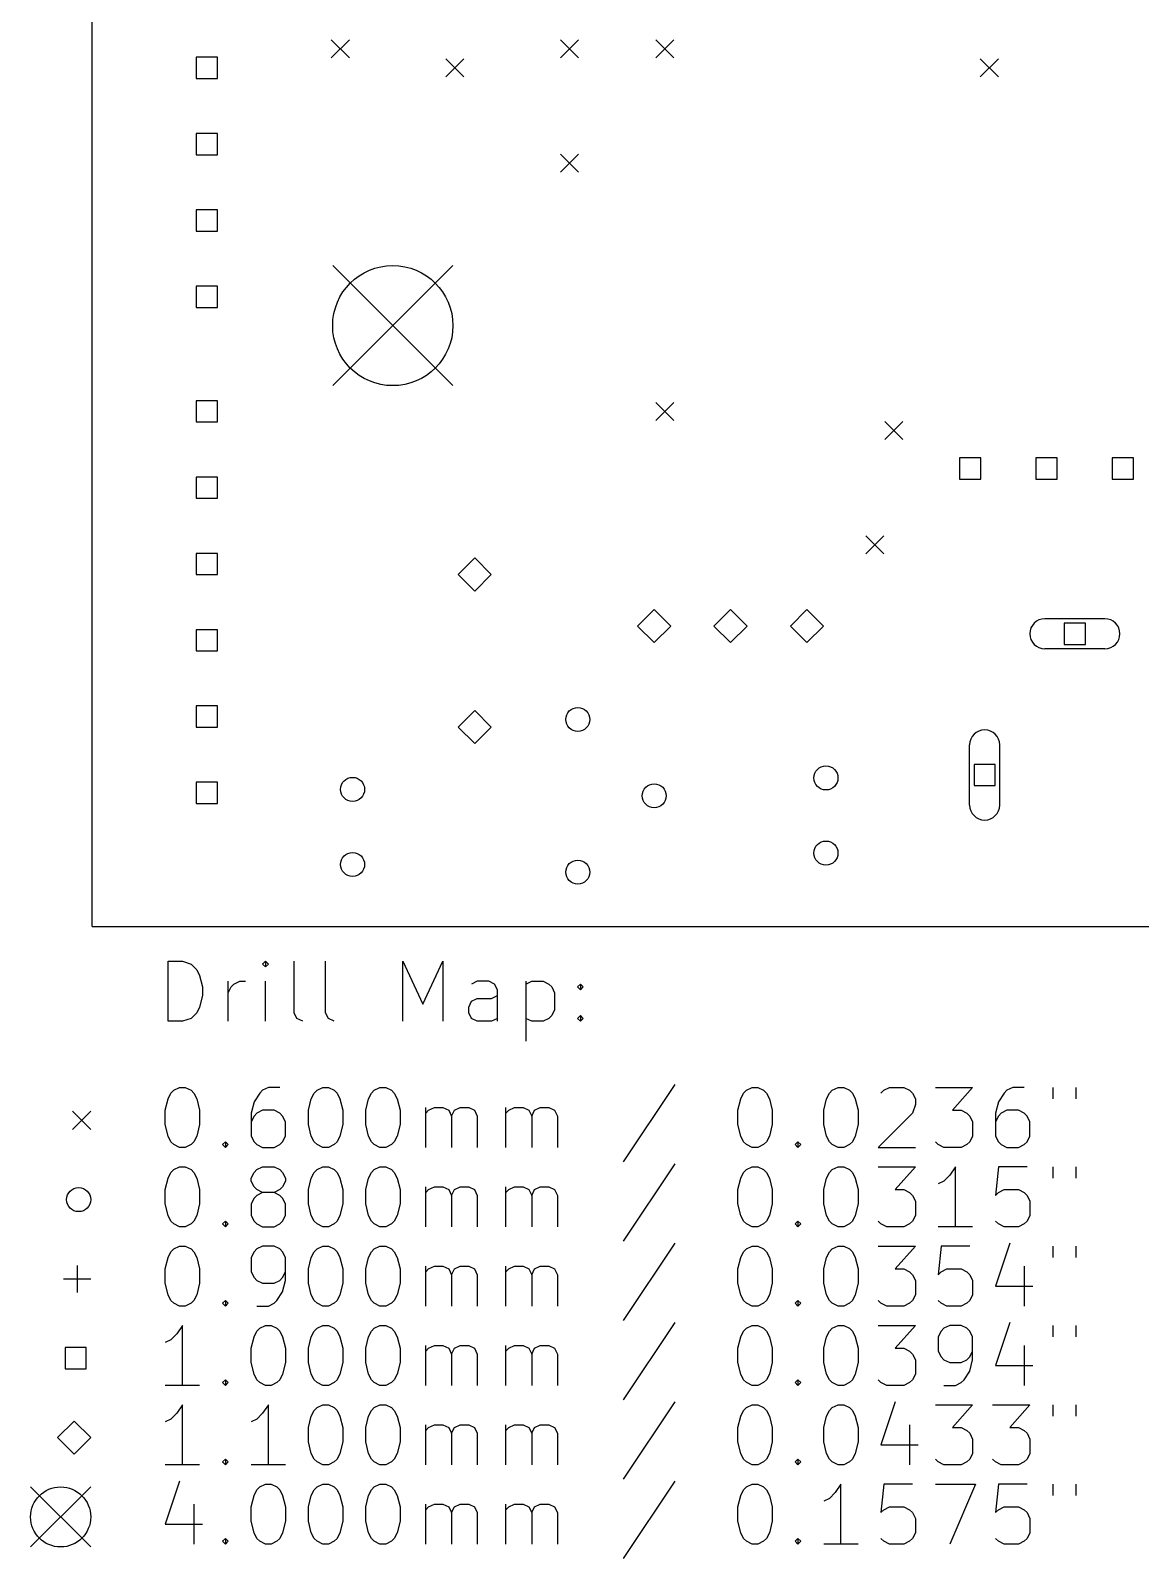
# Model space of a CAD drawing. Extents: x 146 to 218, y -146 to -45.
# Drawn here: x 146.3 to 183.2, y -146 to -95.2 of the extents above; entities that cross this region are included whole.
import ezdxf

# ---------------------------------------------------------------- set-up
doc = ezdxf.new("R2010")
doc.units = 0
doc.layers.add('BLACK', color=7, linetype='CONTINUOUS')

msp = doc.modelspace()

# ---------------------------------------------------------------- linework, layer by layer
at = {"layer": 'BLACK', "linetype": 'CONTINUOUS'}
for p, q in [((148.31, -125), (148.31, -84.26)), ((156.265, -95.49), (156.865, -96.09)), ((156.865, -95.49), (156.265, -96.09)), ((163.885, -95.49), (164.485, -96.09)), ((164.485, -95.49), (163.885, -96.09)), ((167.06, -95.49), (167.66, -96.09)), ((167.66, -95.49), (167.06, -96.09)), ((152.474, -96.0714), (151.766, -96.0714)), ((151.766, -96.0714), (151.766, -96.7786)), ((152.474, -96.7786), (152.474, -96.0714)), ((160.075, -96.125), (160.675, -96.725)), ((160.675, -96.125), (160.075, -96.725)), ((177.855, -96.125), (178.455, -96.725)), ((178.455, -96.125), (177.855, -96.725)), ((151.766, -96.7786), (152.474, -96.7786)), ((152.474, -98.6114), (151.766, -98.6114)), ((151.766, -98.6114), (151.766, -99.3186)), ((152.474, -99.3186), (152.474, -98.6114)), ((151.766, -99.3186), (152.474, -99.3186)), ((163.885, -99.3), (164.485, -99.9)), ((164.485, -99.3), (163.885, -99.9)), ((152.474, -101.151), (151.766, -101.151)), ((151.766, -101.151), (151.766, -101.859)), ((152.474, -101.859), (152.474, -101.151)), ((151.766, -101.859), (152.474, -101.859)), ((156.31, -103), (160.31, -107)), ((160.31, -103), (156.31, -107)), ((152.474, -103.691), (151.766, -103.691)), ((151.766, -103.691), (151.766, -104.399)), ((152.474, -104.399), (152.474, -103.691)), ((151.766, -104.399), (152.474, -104.399)), ((152.474, -107.501), (151.766, -107.501)), ((151.766, -107.501), (151.766, -108.209)), ((152.474, -108.209), (152.474, -107.501)), ((167.06, -107.555), (167.66, -108.155)), ((167.66, -107.555), (167.06, -108.155)), ((151.766, -108.209), (152.474, -108.209)), ((174.68, -108.19), (175.28, -108.79)), ((175.28, -108.19), (174.68, -108.79)), ((177.874, -109.406), (177.166, -109.406)), ((177.166, -109.406), (177.166, -110.114)), ((177.874, -110.114), (177.874, -109.406)), ((180.414, -109.406), (179.706, -109.406)), ((179.706, -109.406), (179.706, -110.114)), ((180.414, -110.114), (180.414, -109.406)), ((182.954, -109.406), (182.246, -109.406)), ((182.246, -109.406), (182.246, -110.114)), ((182.954, -110.114), (182.954, -109.406)), ((152.474, -110.041), (151.766, -110.041)), ((151.766, -110.041), (151.766, -110.749)), ((152.474, -110.749), (152.474, -110.041)), ((177.166, -110.114), (177.874, -110.114)), ((179.706, -110.114), (180.414, -110.114)), ((182.246, -110.114), (182.954, -110.114)), ((151.766, -110.749), (152.474, -110.749)), ((174.045, -112), (174.645, -112.6)), ((174.645, -112), (174.045, -112.6)), ((152.474, -112.581), (151.766, -112.581)), ((151.766, -112.581), (151.766, -113.289)), ((152.474, -113.289), (152.474, -112.581)), ((161.036, -112.734), (160.486, -113.284)), ((161.586, -113.284), (161.036, -112.734)), ((151.766, -113.289), (152.474, -113.289)), ((160.486, -113.284), (161.036, -113.834)), ((161.036, -113.834), (161.586, -113.284)), ((167.005, -114.45), (166.455, -115)), ((167.555, -115), (167.005, -114.45)), ((169.545, -114.45), (168.995, -115)), ((170.095, -115), (169.545, -114.45)), ((172.085, -114.45), (171.535, -115)), ((172.635, -115), (172.085, -114.45)), ((182, -114.757), (180, -114.757)), ((181.354, -114.904), (180.646, -114.904)), ((180.646, -114.904), (180.646, -115.611)), ((181.354, -115.611), (181.354, -114.904)), ((152.474, -115.121), (151.766, -115.121)), ((151.766, -115.121), (151.766, -115.829)), ((152.474, -115.829), (152.474, -115.121)), ((166.455, -115), (167.005, -115.55)), ((167.005, -115.55), (167.555, -115)), ((168.995, -115), (169.545, -115.55)), ((169.545, -115.55), (170.095, -115)), ((171.535, -115), (172.085, -115.55)), ((172.085, -115.55), (172.635, -115)), ((151.766, -115.829), (152.474, -115.829)), ((182, -115.757), (180, -115.757)), ((180.646, -115.611), (181.354, -115.611)), ((152.474, -117.661), (151.766, -117.661)), ((151.766, -117.661), (151.766, -118.369)), ((152.474, -118.369), (152.474, -117.661)), ((161.036, -117.814), (160.486, -118.364)), ((161.586, -118.364), (161.036, -117.814)), ((151.766, -118.369), (152.474, -118.369)), ((160.486, -118.364), (161.036, -118.914)), ((161.036, -118.914), (161.586, -118.364)), ((177.5, -120.957), (177.5, -118.957)), ((178.5, -120.957), (178.5, -118.957)), ((178.354, -119.604), (177.646, -119.604)), ((177.646, -119.604), (177.646, -120.311)), ((178.354, -120.311), (178.354, -119.604)), ((152.474, -120.201), (151.766, -120.201)), ((151.766, -120.201), (151.766, -120.909)), ((152.474, -120.909), (152.474, -120.201)), ((177.646, -120.311), (178.354, -120.311)), ((151.766, -120.909), (152.474, -120.909)), ((148.31, -125), (188.31, -125)), ((150.836, -128.155), (150.836, -126.155)), ((150.836, -126.155), (151.312, -126.155)), ((151.312, -126.155), (151.598, -126.25)), ((151.598, -126.25), (151.789, -126.44)), ((151.789, -126.44), (151.884, -126.631)), ((154.074, -126.155), (153.979, -126.25)), ((153.979, -126.25), (154.074, -126.345)), ((154.17, -126.25), (154.074, -126.155)), ((154.074, -126.155), (154.074, -126.345)), ((154.074, -126.345), (154.17, -126.25)), ((155.027, -127.869), (155.027, -126.155)), ((156.074, -127.869), (156.074, -126.155)), ((158.646, -128.155), (158.646, -126.155)), ((158.646, -126.155), (159.312, -127.583)), ((159.312, -127.583), (159.979, -126.155)), ((159.979, -126.155), (159.979, -128.155)), ((151.884, -126.631), (151.979, -127.012)), ((151.979, -127.012), (151.979, -127.298)), ((152.836, -128.155), (152.836, -126.821)), ((152.836, -127.202), (152.931, -127.012)), ((152.931, -127.012), (153.027, -126.917)), ((153.027, -126.917), (153.217, -126.821)), ((153.217, -126.821), (153.408, -126.821)), ((154.074, -128.155), (154.074, -126.821)), ((161.122, -126.821), (160.931, -126.917)), ((161.503, -126.821), (161.122, -126.821)), ((161.693, -126.917), (161.503, -126.821)), ((161.789, -127.107), (161.693, -126.917)), ((161.789, -128.155), (161.789, -127.107)), ((162.741, -126.821), (162.741, -128.821)), ((162.741, -126.917), (162.931, -126.821)), ((162.931, -126.821), (163.312, -126.821)), ((163.312, -126.821), (163.503, -126.917)), ((163.503, -126.917), (163.598, -127.012)), ((163.598, -127.012), (163.693, -127.202)), ((164.455, -127.012), (164.55, -126.917)), ((164.55, -127.107), (164.455, -127.012)), ((164.55, -126.917), (164.646, -127.012)), ((164.55, -126.917), (164.55, -127.107)), ((164.646, -127.012), (164.55, -127.107)), ((151.979, -127.298), (151.884, -127.679)), ((160.836, -127.679), (160.931, -127.488)), ((160.931, -127.488), (161.122, -127.393)), ((161.122, -127.393), (161.598, -127.393)), ((161.598, -127.393), (161.789, -127.298)), ((163.693, -127.202), (163.693, -127.774)), ((151.598, -128.06), (151.312, -128.155)), ((151.789, -127.869), (151.598, -128.06)), ((151.884, -127.679), (151.789, -127.869)), ((155.122, -128.06), (155.027, -127.869)), ((155.312, -128.155), (155.122, -128.06)), ((156.17, -128.06), (156.074, -127.869)), ((156.36, -128.155), (156.17, -128.06)), ((160.836, -127.869), (160.836, -127.679)), ((160.931, -128.06), (160.836, -127.869)), ((161.122, -128.155), (160.931, -128.06)), ((161.789, -128.06), (161.598, -128.155)), ((162.931, -128.155), (162.741, -128.06)), ((163.503, -128.06), (163.312, -128.155)), ((163.598, -127.964), (163.503, -128.06)), ((163.693, -127.774), (163.598, -127.964)), ((164.455, -128.06), (164.55, -127.964)), ((164.55, -128.155), (164.455, -128.06)), ((164.55, -127.964), (164.646, -128.06)), ((164.55, -127.964), (164.55, -128.155)), ((164.646, -128.06), (164.55, -128.155)), ((151.312, -128.155), (150.836, -128.155)), ((161.598, -128.155), (161.122, -128.155)), ((163.312, -128.155), (162.931, -128.155)), ((150.836, -130.736), (150.931, -130.545)), ((150.931, -130.545), (151.027, -130.45)), ((151.027, -130.45), (151.217, -130.355)), ((151.217, -130.355), (151.408, -130.355)), ((151.408, -130.355), (151.598, -130.45)), ((151.598, -130.45), (151.693, -130.545)), ((151.693, -130.545), (151.789, -130.736)), ((153.884, -130.545), (153.693, -130.831)), ((153.979, -130.45), (153.884, -130.545)), ((154.17, -130.355), (153.979, -130.45)), ((154.55, -130.355), (154.17, -130.355)), ((155.598, -130.736), (155.693, -130.545)), ((155.693, -130.545), (155.789, -130.45)), ((155.789, -130.45), (155.979, -130.355)), ((155.979, -130.355), (156.17, -130.355)), ((156.17, -130.355), (156.36, -130.45)), ((156.36, -130.45), (156.455, -130.545)), ((156.455, -130.545), (156.55, -130.736)), ((157.503, -130.736), (157.598, -130.545)), ((157.598, -130.545), (157.693, -130.45)), ((157.693, -130.45), (157.884, -130.355)), ((157.884, -130.355), (158.074, -130.355)), ((158.074, -130.355), (158.265, -130.45)), ((158.265, -130.45), (158.36, -130.545)), ((158.36, -130.545), (158.455, -130.736)), ((167.693, -130.26), (165.979, -132.831)), ((169.884, -130.736), (169.979, -130.545)), ((169.979, -130.545), (170.074, -130.45)), ((170.074, -130.45), (170.265, -130.355)), ((170.265, -130.355), (170.455, -130.355)), ((170.455, -130.355), (170.646, -130.45)), ((170.646, -130.45), (170.741, -130.545)), ((170.741, -130.545), (170.836, -130.736)), ((172.741, -130.736), (172.836, -130.545)), ((172.836, -130.545), (172.931, -130.45)), ((172.931, -130.45), (173.122, -130.355)), ((173.122, -130.355), (173.312, -130.355)), ((173.312, -130.355), (173.503, -130.45)), ((173.503, -130.45), (173.598, -130.545)), ((173.598, -130.545), (173.693, -130.736)), ((174.55, -130.545), (174.646, -130.45)), ((174.646, -130.45), (174.836, -130.355)), ((174.836, -130.355), (175.312, -130.355)), ((175.312, -130.355), (175.503, -130.45)), ((175.503, -130.45), (175.598, -130.545)), ((175.598, -130.545), (175.693, -130.736)), ((176.36, -130.355), (177.598, -130.355)), ((177.598, -130.355), (176.931, -131.117)), ((178.646, -130.545), (178.455, -130.831)), ((178.741, -130.45), (178.646, -130.545)), ((178.931, -130.355), (178.741, -130.45)), ((179.312, -130.355), (178.931, -130.355)), ((180.265, -130.355), (180.265, -130.736)), ((181.027, -130.355), (181.027, -130.736)), ((147.66, -131.15), (148.26, -131.75)), ((148.26, -131.15), (147.66, -131.75)), ((150.741, -131.117), (150.836, -130.736)), ((150.741, -131.593), (150.741, -131.117)), ((151.789, -130.736), (151.884, -131.117)), ((151.884, -131.117), (151.884, -131.593)), ((153.693, -130.831), (153.598, -131.212)), ((153.979, -131.117), (153.789, -131.212)), ((154.36, -131.117), (153.979, -131.117)), ((154.55, -131.212), (154.36, -131.117)), ((155.503, -131.117), (155.598, -130.736)), ((155.503, -131.593), (155.503, -131.117)), ((156.55, -130.736), (156.646, -131.117)), ((156.646, -131.117), (156.646, -131.593)), ((157.408, -131.117), (157.503, -130.736)), ((157.408, -131.593), (157.408, -131.117)), ((158.455, -130.736), (158.55, -131.117)), ((158.55, -131.117), (158.55, -131.593)), ((159.408, -132.355), (159.408, -131.021)), ((159.408, -131.212), (159.503, -131.117)), ((159.503, -131.117), (159.693, -131.021)), ((159.693, -131.021), (159.979, -131.021)), ((159.979, -131.021), (160.17, -131.117)), ((160.17, -131.117), (160.265, -131.307)), ((160.265, -131.307), (160.36, -131.117)), ((160.36, -131.117), (160.55, -131.021)), ((160.55, -131.021), (160.836, -131.021)), ((160.836, -131.021), (161.027, -131.117)), ((161.027, -131.117), (161.122, -131.307)), ((162.074, -132.355), (162.074, -131.021)), ((162.074, -131.212), (162.17, -131.117)), ((162.17, -131.117), (162.36, -131.021)), ((162.36, -131.021), (162.646, -131.021)), ((162.646, -131.021), (162.836, -131.117)), ((162.836, -131.117), (162.931, -131.307)), ((162.931, -131.307), (163.027, -131.117)), ((163.027, -131.117), (163.217, -131.021)), ((163.217, -131.021), (163.503, -131.021)), ((163.503, -131.021), (163.693, -131.117)), ((163.693, -131.117), (163.789, -131.307)), ((169.789, -131.117), (169.884, -130.736)), ((169.789, -131.593), (169.789, -131.117)), ((170.836, -130.736), (170.931, -131.117)), ((170.931, -131.117), (170.931, -131.593)), ((172.646, -131.117), (172.741, -130.736)), ((172.646, -131.593), (172.646, -131.117)), ((173.693, -130.736), (173.789, -131.117)), ((173.789, -131.117), (173.789, -131.593)), ((175.693, -130.926), (175.598, -131.212)), ((175.693, -130.736), (175.693, -130.926)), ((176.931, -131.117), (177.217, -131.117)), ((177.217, -131.117), (177.408, -131.212)), ((178.455, -130.831), (178.36, -131.212)), ((178.741, -131.117), (178.55, -131.212)), ((179.122, -131.117), (178.741, -131.117)), ((179.312, -131.212), (179.122, -131.117)), ((150.836, -131.974), (150.741, -131.593)), ((151.884, -131.593), (151.789, -131.974)), ((153.598, -131.212), (153.598, -131.974)), ((153.693, -131.307), (153.598, -131.498)), ((153.789, -131.212), (153.693, -131.307)), ((154.646, -131.307), (154.55, -131.212)), ((154.741, -131.498), (154.646, -131.307)), ((154.741, -131.974), (154.741, -131.498)), ((155.598, -131.974), (155.503, -131.593)), ((156.646, -131.593), (156.55, -131.974)), ((157.503, -131.974), (157.408, -131.593)), ((158.55, -131.593), (158.455, -131.974)), ((160.265, -131.307), (160.265, -132.355)), ((161.122, -131.307), (161.122, -132.355)), ((162.931, -131.307), (162.931, -132.355)), ((163.789, -131.307), (163.789, -132.355)), ((169.884, -131.974), (169.789, -131.593)), ((170.931, -131.593), (170.836, -131.974)), ((172.741, -131.974), (172.646, -131.593)), ((173.789, -131.593), (173.693, -131.974)), ((175.598, -131.212), (174.455, -132.355)), ((177.408, -131.212), (177.503, -131.307)), ((177.503, -131.307), (177.598, -131.498)), ((177.598, -131.498), (177.598, -131.974)), ((178.36, -131.212), (178.36, -131.974)), ((178.455, -131.307), (178.36, -131.498)), ((178.55, -131.212), (178.455, -131.307)), ((179.408, -131.307), (179.312, -131.212)), ((179.503, -131.498), (179.408, -131.307)), ((179.503, -131.974), (179.503, -131.498)), ((150.931, -132.164), (150.836, -131.974)), ((151.027, -132.26), (150.931, -132.164)), ((151.693, -132.164), (151.598, -132.26)), ((151.789, -131.974), (151.693, -132.164)), ((152.646, -132.26), (152.741, -132.164)), ((152.741, -132.164), (152.836, -132.26)), ((152.741, -132.164), (152.741, -132.355)), ((153.598, -131.974), (153.693, -132.164)), ((153.693, -132.164), (153.789, -132.26)), ((154.55, -132.26), (154.646, -132.164)), ((154.646, -132.164), (154.741, -131.974)), ((155.693, -132.164), (155.598, -131.974)), ((155.789, -132.26), (155.693, -132.164)), ((156.455, -132.164), (156.36, -132.26)), ((156.55, -131.974), (156.455, -132.164)), ((157.598, -132.164), (157.503, -131.974)), ((157.693, -132.26), (157.598, -132.164)), ((158.36, -132.164), (158.265, -132.26)), ((158.455, -131.974), (158.36, -132.164)), ((169.979, -132.164), (169.884, -131.974)), ((170.074, -132.26), (169.979, -132.164)), ((170.741, -132.164), (170.646, -132.26)), ((170.836, -131.974), (170.741, -132.164)), ((171.693, -132.26), (171.789, -132.164)), ((171.789, -132.164), (171.884, -132.26)), ((171.789, -132.164), (171.789, -132.355)), ((172.836, -132.164), (172.741, -131.974)), ((172.931, -132.26), (172.836, -132.164)), ((173.598, -132.164), (173.503, -132.26)), ((173.693, -131.974), (173.598, -132.164)), ((176.455, -132.26), (176.36, -132.164)), ((177.503, -132.164), (177.408, -132.26)), ((177.598, -131.974), (177.503, -132.164)), ((178.36, -131.974), (178.455, -132.164)), ((178.455, -132.164), (178.55, -132.26)), ((179.312, -132.26), (179.408, -132.164)), ((179.408, -132.164), (179.503, -131.974)), ((151.217, -132.355), (151.027, -132.26)), ((151.408, -132.355), (151.217, -132.355)), ((151.598, -132.26), (151.408, -132.355)), ((152.741, -132.355), (152.646, -132.26)), ((152.836, -132.26), (152.741, -132.355)), ((153.789, -132.26), (153.979, -132.355)), ((153.979, -132.355), (154.36, -132.355)), ((154.36, -132.355), (154.55, -132.26)), ((155.979, -132.355), (155.789, -132.26)), ((156.17, -132.355), (155.979, -132.355)), ((156.36, -132.26), (156.17, -132.355)), ((157.884, -132.355), (157.693, -132.26)), ((158.074, -132.355), (157.884, -132.355)), ((158.265, -132.26), (158.074, -132.355)), ((170.265, -132.355), (170.074, -132.26)), ((170.455, -132.355), (170.265, -132.355)), ((170.646, -132.26), (170.455, -132.355)), ((171.789, -132.355), (171.693, -132.26)), ((171.884, -132.26), (171.789, -132.355)), ((173.122, -132.355), (172.931, -132.26)), ((173.312, -132.355), (173.122, -132.355)), ((173.503, -132.26), (173.312, -132.355)), ((174.455, -132.355), (175.693, -132.355)), ((176.646, -132.355), (176.455, -132.26)), ((177.217, -132.355), (176.646, -132.355)), ((177.408, -132.26), (177.217, -132.355)), ((178.55, -132.26), (178.741, -132.355)), ((178.741, -132.355), (179.122, -132.355)), ((179.122, -132.355), (179.312, -132.26)), ((150.836, -133.376), (150.931, -133.185)), ((150.931, -133.185), (151.027, -133.09)), ((151.027, -133.09), (151.217, -132.995)), ((151.217, -132.995), (151.408, -132.995)), ((151.408, -132.995), (151.598, -133.09)), ((151.598, -133.09), (151.693, -133.185)), ((151.693, -133.185), (151.789, -133.376)), ((153.598, -133.376), (153.693, -133.185)), ((153.693, -133.185), (153.789, -133.09)), ((153.789, -133.09), (153.979, -132.995)), ((153.979, -132.995), (154.36, -132.995)), ((154.36, -132.995), (154.55, -133.09)), ((154.55, -133.09), (154.646, -133.185)), ((154.646, -133.185), (154.741, -133.376)), ((155.598, -133.376), (155.693, -133.185)), ((155.693, -133.185), (155.789, -133.09)), ((155.789, -133.09), (155.979, -132.995)), ((155.979, -132.995), (156.17, -132.995)), ((156.17, -132.995), (156.36, -133.09)), ((156.36, -133.09), (156.455, -133.185)), ((156.455, -133.185), (156.55, -133.376)), ((157.503, -133.376), (157.598, -133.185)), ((157.598, -133.185), (157.693, -133.09)), ((157.693, -133.09), (157.884, -132.995)), ((157.884, -132.995), (158.074, -132.995)), ((158.074, -132.995), (158.265, -133.09)), ((158.265, -133.09), (158.36, -133.185)), ((158.36, -133.185), (158.455, -133.376)), ((167.693, -132.9), (165.979, -135.471)), ((169.884, -133.376), (169.979, -133.185)), ((169.979, -133.185), (170.074, -133.09)), ((170.074, -133.09), (170.265, -132.995)), ((170.265, -132.995), (170.455, -132.995)), ((170.455, -132.995), (170.646, -133.09)), ((170.646, -133.09), (170.741, -133.185)), ((170.741, -133.185), (170.836, -133.376)), ((172.741, -133.376), (172.836, -133.185)), ((172.836, -133.185), (172.931, -133.09)), ((172.931, -133.09), (173.122, -132.995)), ((173.122, -132.995), (173.312, -132.995)), ((173.312, -132.995), (173.503, -133.09)), ((173.503, -133.09), (173.598, -133.185)), ((173.598, -133.185), (173.693, -133.376)), ((174.455, -132.995), (175.693, -132.995)), ((175.693, -132.995), (175.027, -133.757)), ((177.027, -132.995), (176.836, -133.28)), ((177.027, -134.995), (177.027, -132.995)), ((178.455, -132.995), (178.36, -133.947)), ((179.408, -132.995), (178.455, -132.995)), ((180.265, -132.995), (180.265, -133.376)), ((181.027, -132.995), (181.027, -133.376)), ((150.741, -133.757), (150.836, -133.376)), ((151.789, -133.376), (151.884, -133.757)), ((153.598, -133.471), (153.598, -133.376)), ((153.693, -133.661), (153.598, -133.471)), ((153.789, -133.757), (153.693, -133.661)), ((154.646, -133.661), (154.55, -133.757)), ((154.741, -133.471), (154.646, -133.661)), ((154.741, -133.376), (154.741, -133.471)), ((155.503, -133.757), (155.598, -133.376)), ((156.55, -133.376), (156.646, -133.757)), ((157.408, -133.757), (157.503, -133.376)), ((158.455, -133.376), (158.55, -133.757)), ((159.408, -134.995), (159.408, -133.661)), ((159.503, -133.757), (159.693, -133.661)), ((159.693, -133.661), (159.979, -133.661)), ((159.979, -133.661), (160.17, -133.757)), ((160.36, -133.757), (160.55, -133.661)), ((160.55, -133.661), (160.836, -133.661)), ((160.836, -133.661), (161.027, -133.757)), ((162.074, -134.995), (162.074, -133.661)), ((162.17, -133.757), (162.36, -133.661)), ((162.36, -133.661), (162.646, -133.661)), ((162.646, -133.661), (162.836, -133.757)), ((163.027, -133.757), (163.217, -133.661)), ((163.217, -133.661), (163.503, -133.661)), ((163.503, -133.661), (163.693, -133.757)), ((169.789, -133.757), (169.884, -133.376)), ((170.836, -133.376), (170.931, -133.757)), ((172.646, -133.757), (172.741, -133.376)), ((173.693, -133.376), (173.789, -133.757)), ((176.646, -133.471), (176.455, -133.566)), ((176.836, -133.28), (176.646, -133.471)), ((150.741, -134.233), (150.741, -133.757)), ((150.836, -134.614), (150.741, -134.233)), ((151.884, -134.233), (151.789, -134.614)), ((151.884, -133.757), (151.884, -134.233)), ((153.693, -134.042), (153.598, -134.233)), ((153.598, -134.233), (153.598, -134.614)), ((153.789, -133.947), (153.693, -134.042)), ((153.979, -133.852), (153.789, -133.757)), ((153.979, -133.852), (153.789, -133.947)), ((154.36, -133.852), (153.979, -133.852)), ((154.55, -133.757), (154.36, -133.852)), ((154.55, -133.947), (154.36, -133.852)), ((154.646, -134.042), (154.55, -133.947)), ((154.741, -134.233), (154.646, -134.042)), ((154.741, -134.614), (154.741, -134.233)), ((155.503, -134.233), (155.503, -133.757)), ((155.598, -134.614), (155.503, -134.233)), ((156.646, -134.233), (156.55, -134.614)), ((156.646, -133.757), (156.646, -134.233)), ((157.408, -134.233), (157.408, -133.757)), ((157.503, -134.614), (157.408, -134.233)), ((158.55, -134.233), (158.455, -134.614)), ((158.55, -133.757), (158.55, -134.233)), ((159.408, -133.852), (159.503, -133.757)), ((160.17, -133.757), (160.265, -133.947)), ((160.265, -133.947), (160.36, -133.757)), ((160.265, -133.947), (160.265, -134.995)), ((161.027, -133.757), (161.122, -133.947)), ((161.122, -133.947), (161.122, -134.995)), ((162.074, -133.852), (162.17, -133.757)), ((162.836, -133.757), (162.931, -133.947)), ((162.931, -133.947), (163.027, -133.757)), ((162.931, -133.947), (162.931, -134.995)), ((163.693, -133.757), (163.789, -133.947)), ((163.789, -133.947), (163.789, -134.995)), ((169.789, -134.233), (169.789, -133.757)), ((169.884, -134.614), (169.789, -134.233)), ((170.931, -134.233), (170.836, -134.614)), ((170.931, -133.757), (170.931, -134.233)), ((172.646, -134.233), (172.646, -133.757)), ((172.741, -134.614), (172.646, -134.233)), ((173.789, -134.233), (173.693, -134.614)), ((173.789, -133.757), (173.789, -134.233)), ((175.027, -133.757), (175.312, -133.757)), ((175.312, -133.757), (175.503, -133.852)), ((175.503, -133.852), (175.598, -133.947)), ((175.598, -133.947), (175.693, -134.138)), ((175.693, -134.138), (175.693, -134.614)), ((178.36, -133.947), (178.455, -133.852)), ((178.455, -133.852), (178.646, -133.757)), ((178.646, -133.757), (179.122, -133.757)), ((179.122, -133.757), (179.312, -133.852)), ((179.312, -133.852), (179.408, -133.947)), ((179.408, -133.947), (179.503, -134.138)), ((179.503, -134.138), (179.503, -134.614)), ((150.931, -134.804), (150.836, -134.614)), ((151.789, -134.614), (151.693, -134.804)), ((153.598, -134.614), (153.693, -134.804)), ((154.646, -134.804), (154.741, -134.614)), ((155.693, -134.804), (155.598, -134.614)), ((156.55, -134.614), (156.455, -134.804)), ((157.598, -134.804), (157.503, -134.614)), ((158.455, -134.614), (158.36, -134.804)), ((169.979, -134.804), (169.884, -134.614)), ((170.836, -134.614), (170.741, -134.804)), ((172.836, -134.804), (172.741, -134.614)), ((173.693, -134.614), (173.598, -134.804)), ((175.693, -134.614), (175.598, -134.804)), ((179.503, -134.614), (179.408, -134.804)), ((151.027, -134.9), (150.931, -134.804)), ((151.217, -134.995), (151.027, -134.9)), ((151.408, -134.995), (151.217, -134.995)), ((151.598, -134.9), (151.408, -134.995)), ((151.693, -134.804), (151.598, -134.9)), ((152.646, -134.9), (152.741, -134.804)), ((152.741, -134.995), (152.646, -134.9)), ((152.741, -134.804), (152.836, -134.9)), ((152.741, -134.804), (152.741, -134.995)), ((152.836, -134.9), (152.741, -134.995)), ((153.693, -134.804), (153.789, -134.9)), ((153.789, -134.9), (153.979, -134.995)), ((153.979, -134.995), (154.36, -134.995)), ((154.36, -134.995), (154.55, -134.9)), ((154.55, -134.9), (154.646, -134.804)), ((155.789, -134.9), (155.693, -134.804)), ((155.979, -134.995), (155.789, -134.9)), ((156.17, -134.995), (155.979, -134.995)), ((156.36, -134.9), (156.17, -134.995)), ((156.455, -134.804), (156.36, -134.9)), ((157.693, -134.9), (157.598, -134.804)), ((157.884, -134.995), (157.693, -134.9)), ((158.074, -134.995), (157.884, -134.995)), ((158.265, -134.9), (158.074, -134.995)), ((158.36, -134.804), (158.265, -134.9)), ((170.074, -134.9), (169.979, -134.804)), ((170.265, -134.995), (170.074, -134.9)), ((170.455, -134.995), (170.265, -134.995)), ((170.646, -134.9), (170.455, -134.995)), ((170.741, -134.804), (170.646, -134.9)), ((171.693, -134.9), (171.789, -134.804)), ((171.789, -134.995), (171.693, -134.9)), ((171.789, -134.804), (171.884, -134.9)), ((171.789, -134.804), (171.789, -134.995)), ((171.884, -134.9), (171.789, -134.995)), ((172.931, -134.9), (172.836, -134.804)), ((173.122, -134.995), (172.931, -134.9)), ((173.312, -134.995), (173.122, -134.995)), ((173.503, -134.9), (173.312, -134.995)), ((173.598, -134.804), (173.503, -134.9)), ((174.55, -134.9), (174.455, -134.804)), ((174.741, -134.995), (174.55, -134.9)), ((175.312, -134.995), (174.741, -134.995)), ((175.503, -134.9), (175.312, -134.995)), ((175.598, -134.804), (175.503, -134.9)), ((177.598, -134.995), (176.455, -134.995)), ((178.455, -134.9), (178.36, -134.804)), ((178.646, -134.995), (178.455, -134.9)), ((179.122, -134.995), (178.646, -134.995)), ((179.312, -134.9), (179.122, -134.995)), ((179.408, -134.804), (179.312, -134.9)), ((150.931, -135.825), (151.027, -135.73)), ((151.027, -135.73), (151.217, -135.635)), ((151.217, -135.635), (151.408, -135.635)), ((151.408, -135.635), (151.598, -135.73)), ((151.598, -135.73), (151.693, -135.825)), ((153.789, -135.73), (153.693, -135.825)), ((153.979, -135.635), (153.789, -135.73)), ((154.36, -135.635), (153.979, -135.635)), ((154.55, -135.73), (154.36, -135.635)), ((154.646, -135.825), (154.55, -135.73)), ((155.693, -135.825), (155.789, -135.73)), ((155.789, -135.73), (155.979, -135.635)), ((155.979, -135.635), (156.17, -135.635)), ((156.17, -135.635), (156.36, -135.73)), ((156.36, -135.73), (156.455, -135.825)), ((157.598, -135.825), (157.693, -135.73)), ((157.693, -135.73), (157.884, -135.635)), ((157.884, -135.635), (158.074, -135.635)), ((158.074, -135.635), (158.265, -135.73)), ((158.265, -135.73), (158.36, -135.825)), ((167.693, -135.54), (165.979, -138.111)), ((169.979, -135.825), (170.074, -135.73)), ((170.074, -135.73), (170.265, -135.635)), ((170.265, -135.635), (170.455, -135.635)), ((170.455, -135.635), (170.646, -135.73)), ((170.646, -135.73), (170.741, -135.825)), ((172.836, -135.825), (172.931, -135.73)), ((172.931, -135.73), (173.122, -135.635)), ((173.122, -135.635), (173.312, -135.635)), ((173.312, -135.635), (173.503, -135.73)), ((173.503, -135.73), (173.598, -135.825)), ((174.455, -135.635), (175.693, -135.635)), ((175.693, -135.635), (175.027, -136.397)), ((176.55, -135.635), (176.455, -136.587)), ((177.503, -135.635), (176.55, -135.635)), ((178.836, -135.54), (178.36, -136.968)), ((180.265, -135.635), (180.265, -136.016)), ((181.027, -135.635), (181.027, -136.016)), ((150.741, -136.397), (150.836, -136.016)), ((150.836, -136.016), (150.931, -135.825)), ((151.693, -135.825), (151.789, -136.016)), ((151.789, -136.016), (151.884, -136.397)), ((153.693, -135.825), (153.598, -136.016)), ((153.598, -136.016), (153.598, -136.492)), ((154.741, -136.016), (154.646, -135.825)), ((154.741, -136.778), (154.741, -136.016)), ((155.503, -136.397), (155.598, -136.016)), ((155.598, -136.016), (155.693, -135.825)), ((156.455, -135.825), (156.55, -136.016)), ((156.55, -136.016), (156.646, -136.397)), ((157.408, -136.397), (157.503, -136.016)), ((157.503, -136.016), (157.598, -135.825)), ((158.36, -135.825), (158.455, -136.016)), ((158.455, -136.016), (158.55, -136.397)), ((169.789, -136.397), (169.884, -136.016)), ((169.884, -136.016), (169.979, -135.825)), ((170.741, -135.825), (170.836, -136.016)), ((170.836, -136.016), (170.931, -136.397)), ((172.646, -136.397), (172.741, -136.016)), ((172.741, -136.016), (172.836, -135.825)), ((173.598, -135.825), (173.693, -136.016)), ((173.693, -136.016), (173.789, -136.397)), ((147.36, -136.73), (148.26, -136.73)), ((147.81, -136.28), (147.81, -137.18)), ((150.741, -136.873), (150.741, -136.397)), ((151.884, -136.397), (151.884, -136.873)), ((153.598, -136.492), (153.693, -136.682)), ((153.693, -136.682), (153.789, -136.778)), ((153.789, -136.778), (153.979, -136.873)), ((154.36, -136.873), (154.55, -136.778)), ((154.55, -136.778), (154.646, -136.682)), ((154.646, -136.682), (154.741, -136.492)), ((154.646, -137.159), (154.741, -136.778)), ((155.503, -136.873), (155.503, -136.397)), ((156.646, -136.397), (156.646, -136.873)), ((157.408, -136.873), (157.408, -136.397)), ((158.55, -136.397), (158.55, -136.873)), ((159.408, -137.635), (159.408, -136.301)), ((159.408, -136.492), (159.503, -136.397)), ((159.503, -136.397), (159.693, -136.301)), ((159.693, -136.301), (159.979, -136.301)), ((159.979, -136.301), (160.17, -136.397)), ((160.17, -136.397), (160.265, -136.587)), ((160.265, -136.587), (160.36, -136.397)), ((160.265, -136.587), (160.265, -137.635)), ((160.36, -136.397), (160.55, -136.301)), ((160.55, -136.301), (160.836, -136.301)), ((160.836, -136.301), (161.027, -136.397)), ((161.027, -136.397), (161.122, -136.587)), ((161.122, -136.587), (161.122, -137.635)), ((162.074, -137.635), (162.074, -136.301)), ((162.074, -136.492), (162.17, -136.397)), ((162.17, -136.397), (162.36, -136.301)), ((162.36, -136.301), (162.646, -136.301)), ((162.646, -136.301), (162.836, -136.397)), ((162.836, -136.397), (162.931, -136.587)), ((162.931, -136.587), (163.027, -136.397)), ((162.931, -136.587), (162.931, -137.635)), ((163.027, -136.397), (163.217, -136.301)), ((163.217, -136.301), (163.503, -136.301)), ((163.503, -136.301), (163.693, -136.397)), ((163.693, -136.397), (163.789, -136.587)), ((163.789, -136.587), (163.789, -137.635)), ((169.789, -136.873), (169.789, -136.397)), ((170.931, -136.397), (170.931, -136.873)), ((172.646, -136.873), (172.646, -136.397)), ((173.789, -136.397), (173.789, -136.873)), ((175.027, -136.397), (175.312, -136.397)), ((175.312, -136.397), (175.503, -136.492)), ((175.503, -136.492), (175.598, -136.587)), ((175.598, -136.587), (175.693, -136.778)), ((175.693, -136.778), (175.693, -137.254)), ((176.455, -136.587), (176.55, -136.492)), ((176.55, -136.492), (176.741, -136.397)), ((176.741, -136.397), (177.217, -136.397)), ((177.217, -136.397), (177.408, -136.492)), ((177.408, -136.492), (177.503, -136.587)), ((177.503, -136.587), (177.598, -136.778)), ((177.598, -136.778), (177.598, -137.254)), ((179.312, -136.301), (179.312, -137.635)), ((150.836, -137.254), (150.741, -136.873)), ((150.931, -137.444), (150.836, -137.254)), ((151.789, -137.254), (151.693, -137.444)), ((151.884, -136.873), (151.789, -137.254)), ((153.979, -136.873), (154.36, -136.873)), ((154.455, -137.444), (154.646, -137.159)), ((155.598, -137.254), (155.503, -136.873)), ((155.693, -137.444), (155.598, -137.254)), ((156.55, -137.254), (156.455, -137.444)), ((156.646, -136.873), (156.55, -137.254)), ((157.503, -137.254), (157.408, -136.873)), ((157.598, -137.444), (157.503, -137.254)), ((158.455, -137.254), (158.36, -137.444)), ((158.55, -136.873), (158.455, -137.254)), ((169.884, -137.254), (169.789, -136.873)), ((169.979, -137.444), (169.884, -137.254)), ((170.836, -137.254), (170.741, -137.444)), ((170.931, -136.873), (170.836, -137.254)), ((172.741, -137.254), (172.646, -136.873)), ((172.836, -137.444), (172.741, -137.254)), ((173.693, -137.254), (173.598, -137.444)), ((173.789, -136.873), (173.693, -137.254)), ((175.693, -137.254), (175.598, -137.444)), ((177.598, -137.254), (177.503, -137.444)), ((178.36, -136.968), (179.598, -136.968)), ((151.027, -137.54), (150.931, -137.444)), ((151.217, -137.635), (151.027, -137.54)), ((151.408, -137.635), (151.217, -137.635)), ((151.598, -137.54), (151.408, -137.635)), ((151.693, -137.444), (151.598, -137.54)), ((152.646, -137.54), (152.741, -137.444)), ((152.741, -137.635), (152.646, -137.54)), ((152.741, -137.444), (152.836, -137.54)), ((152.741, -137.444), (152.741, -137.635)), ((152.836, -137.54), (152.741, -137.635)), ((153.789, -137.635), (154.17, -137.635)), ((154.17, -137.635), (154.36, -137.54)), ((154.36, -137.54), (154.455, -137.444)), ((155.789, -137.54), (155.693, -137.444)), ((155.979, -137.635), (155.789, -137.54)), ((156.17, -137.635), (155.979, -137.635)), ((156.36, -137.54), (156.17, -137.635)), ((156.455, -137.444), (156.36, -137.54)), ((157.693, -137.54), (157.598, -137.444)), ((157.884, -137.635), (157.693, -137.54)), ((158.074, -137.635), (157.884, -137.635)), ((158.265, -137.54), (158.074, -137.635)), ((158.36, -137.444), (158.265, -137.54)), ((170.074, -137.54), (169.979, -137.444)), ((170.265, -137.635), (170.074, -137.54)), ((170.455, -137.635), (170.265, -137.635)), ((170.646, -137.54), (170.455, -137.635)), ((170.741, -137.444), (170.646, -137.54)), ((171.693, -137.54), (171.789, -137.444)), ((171.789, -137.635), (171.693, -137.54)), ((171.789, -137.444), (171.884, -137.54)), ((171.789, -137.444), (171.789, -137.635)), ((171.884, -137.54), (171.789, -137.635)), ((172.931, -137.54), (172.836, -137.444)), ((173.122, -137.635), (172.931, -137.54)), ((173.312, -137.635), (173.122, -137.635)), ((173.503, -137.54), (173.312, -137.635)), ((173.598, -137.444), (173.503, -137.54)), ((174.55, -137.54), (174.455, -137.444)), ((174.741, -137.635), (174.55, -137.54)), ((175.312, -137.635), (174.741, -137.635)), ((175.503, -137.54), (175.312, -137.635)), ((175.598, -137.444), (175.503, -137.54)), ((176.55, -137.54), (176.455, -137.444)), ((176.741, -137.635), (176.55, -137.54)), ((177.217, -137.635), (176.741, -137.635)), ((177.408, -137.54), (177.217, -137.635)), ((177.503, -137.444), (177.408, -137.54)), ((151.312, -138.275), (151.122, -138.56)), ((151.312, -140.275), (151.312, -138.275)), ((153.884, -138.37), (154.074, -138.275)), ((154.074, -138.275), (154.265, -138.275)), ((154.265, -138.275), (154.455, -138.37)), ((155.789, -138.37), (155.979, -138.275)), ((155.979, -138.275), (156.17, -138.275)), ((156.17, -138.275), (156.36, -138.37)), ((157.693, -138.37), (157.884, -138.275)), ((157.884, -138.275), (158.074, -138.275)), ((158.074, -138.275), (158.265, -138.37)), ((167.693, -138.18), (165.979, -140.751)), ((170.074, -138.37), (170.265, -138.275)), ((170.265, -138.275), (170.455, -138.275)), ((170.455, -138.275), (170.646, -138.37)), ((172.931, -138.37), (173.122, -138.275)), ((173.122, -138.275), (173.312, -138.275)), ((173.312, -138.275), (173.503, -138.37)), ((174.455, -138.275), (175.693, -138.275)), ((175.693, -138.275), (175.027, -139.037)), ((176.836, -138.275), (176.646, -138.37)), ((177.217, -138.275), (176.836, -138.275)), ((177.408, -138.37), (177.217, -138.275)), ((178.836, -138.18), (178.36, -139.608)), ((180.265, -138.275), (180.265, -138.656)), ((181.027, -138.275), (181.027, -138.656)), ((150.931, -138.751), (150.741, -138.846)), ((151.122, -138.56), (150.931, -138.751)), ((153.598, -139.037), (153.693, -138.656)), ((153.693, -138.656), (153.789, -138.465)), ((153.789, -138.465), (153.884, -138.37)), ((154.455, -138.37), (154.55, -138.465)), ((154.55, -138.465), (154.646, -138.656)), ((154.646, -138.656), (154.741, -139.037)), ((155.503, -139.037), (155.598, -138.656)), ((155.598, -138.656), (155.693, -138.465)), ((155.693, -138.465), (155.789, -138.37)), ((156.36, -138.37), (156.455, -138.465)), ((156.455, -138.465), (156.55, -138.656)), ((156.55, -138.656), (156.646, -139.037)), ((157.408, -139.037), (157.503, -138.656)), ((157.503, -138.656), (157.598, -138.465)), ((157.598, -138.465), (157.693, -138.37)), ((158.265, -138.37), (158.36, -138.465)), ((158.36, -138.465), (158.455, -138.656)), ((158.455, -138.656), (158.55, -139.037)), ((169.789, -139.037), (169.884, -138.656)), ((169.884, -138.656), (169.979, -138.465)), ((169.979, -138.465), (170.074, -138.37)), ((170.646, -138.37), (170.741, -138.465)), ((170.741, -138.465), (170.836, -138.656)), ((170.836, -138.656), (170.931, -139.037)), ((172.646, -139.037), (172.741, -138.656)), ((172.741, -138.656), (172.836, -138.465)), ((172.836, -138.465), (172.931, -138.37)), ((173.503, -138.37), (173.598, -138.465)), ((173.598, -138.465), (173.693, -138.656)), ((173.693, -138.656), (173.789, -139.037)), ((176.55, -138.465), (176.455, -138.656)), ((176.455, -138.656), (176.455, -139.132)), ((176.646, -138.37), (176.55, -138.465)), ((177.503, -138.465), (177.408, -138.37)), ((177.598, -138.656), (177.503, -138.465)), ((177.598, -139.418), (177.598, -138.656)), ((148.114, -139.016), (147.406, -139.016)), ((147.406, -139.016), (147.406, -139.724)), ((148.114, -139.724), (148.114, -139.016)), ((153.598, -139.513), (153.598, -139.037)), ((154.741, -139.037), (154.741, -139.513)), ((155.503, -139.513), (155.503, -139.037)), ((156.646, -139.037), (156.646, -139.513)), ((157.408, -139.513), (157.408, -139.037)), ((158.55, -139.037), (158.55, -139.513)), ((159.408, -140.275), (159.408, -138.941)), ((159.408, -139.132), (159.503, -139.037)), ((159.503, -139.037), (159.693, -138.941)), ((159.693, -138.941), (159.979, -138.941)), ((159.979, -138.941), (160.17, -139.037)), ((160.17, -139.037), (160.265, -139.227)), ((160.265, -139.227), (160.36, -139.037)), ((160.265, -139.227), (160.265, -140.275)), ((160.36, -139.037), (160.55, -138.941)), ((160.55, -138.941), (160.836, -138.941)), ((160.836, -138.941), (161.027, -139.037)), ((161.027, -139.037), (161.122, -139.227)), ((161.122, -139.227), (161.122, -140.275)), ((162.074, -140.275), (162.074, -138.941)), ((162.074, -139.132), (162.17, -139.037)), ((162.17, -139.037), (162.36, -138.941)), ((162.36, -138.941), (162.646, -138.941)), ((162.646, -138.941), (162.836, -139.037)), ((162.836, -139.037), (162.931, -139.227)), ((162.931, -139.227), (163.027, -139.037)), ((162.931, -139.227), (162.931, -140.275)), ((163.027, -139.037), (163.217, -138.941)), ((163.217, -138.941), (163.503, -138.941)), ((163.503, -138.941), (163.693, -139.037)), ((163.693, -139.037), (163.789, -139.227)), ((163.789, -139.227), (163.789, -140.275)), ((169.789, -139.513), (169.789, -139.037)), ((170.931, -139.037), (170.931, -139.513)), ((172.646, -139.513), (172.646, -139.037)), ((173.789, -139.037), (173.789, -139.513)), ((175.027, -139.037), (175.312, -139.037)), ((175.312, -139.037), (175.503, -139.132)), ((175.503, -139.132), (175.598, -139.227)), ((175.598, -139.227), (175.693, -139.418)), ((176.455, -139.132), (176.55, -139.322)), ((176.55, -139.322), (176.646, -139.418)), ((177.408, -139.418), (177.503, -139.322)), ((177.503, -139.322), (177.598, -139.132)), ((179.312, -138.941), (179.312, -140.275)), ((147.406, -139.724), (148.114, -139.724)), ((153.693, -139.894), (153.598, -139.513)), ((154.741, -139.513), (154.646, -139.894)), ((155.598, -139.894), (155.503, -139.513)), ((156.646, -139.513), (156.55, -139.894)), ((157.503, -139.894), (157.408, -139.513)), ((158.55, -139.513), (158.455, -139.894)), ((169.884, -139.894), (169.789, -139.513)), ((170.931, -139.513), (170.836, -139.894)), ((172.741, -139.894), (172.646, -139.513)), ((173.789, -139.513), (173.693, -139.894)), ((175.693, -139.418), (175.693, -139.894)), ((176.646, -139.418), (176.836, -139.513)), ((176.836, -139.513), (177.217, -139.513)), ((177.217, -139.513), (177.408, -139.418)), ((177.312, -140.084), (177.503, -139.799)), ((177.503, -139.799), (177.598, -139.418)), ((178.36, -139.608), (179.598, -139.608)), ((151.884, -140.275), (150.741, -140.275)), ((152.646, -140.18), (152.741, -140.084)), ((152.741, -140.275), (152.646, -140.18)), ((152.741, -140.084), (152.836, -140.18)), ((152.741, -140.084), (152.741, -140.275)), ((152.836, -140.18), (152.741, -140.275)), ((153.789, -140.084), (153.693, -139.894)), ((153.884, -140.18), (153.789, -140.084)), ((154.074, -140.275), (153.884, -140.18)), ((154.265, -140.275), (154.074, -140.275)), ((154.455, -140.18), (154.265, -140.275)), ((154.55, -140.084), (154.455, -140.18)), ((154.646, -139.894), (154.55, -140.084)), ((155.693, -140.084), (155.598, -139.894)), ((155.789, -140.18), (155.693, -140.084)), ((155.979, -140.275), (155.789, -140.18)), ((156.17, -140.275), (155.979, -140.275)), ((156.36, -140.18), (156.17, -140.275)), ((156.455, -140.084), (156.36, -140.18)), ((156.55, -139.894), (156.455, -140.084)), ((157.598, -140.084), (157.503, -139.894)), ((157.693, -140.18), (157.598, -140.084)), ((157.884, -140.275), (157.693, -140.18)), ((158.074, -140.275), (157.884, -140.275)), ((158.265, -140.18), (158.074, -140.275)), ((158.36, -140.084), (158.265, -140.18)), ((158.455, -139.894), (158.36, -140.084)), ((169.979, -140.084), (169.884, -139.894)), ((170.074, -140.18), (169.979, -140.084)), ((170.265, -140.275), (170.074, -140.18)), ((170.455, -140.275), (170.265, -140.275)), ((170.646, -140.18), (170.455, -140.275)), ((170.741, -140.084), (170.646, -140.18)), ((170.836, -139.894), (170.741, -140.084)), ((171.693, -140.18), (171.789, -140.084)), ((171.789, -140.275), (171.693, -140.18)), ((171.789, -140.084), (171.884, -140.18)), ((171.789, -140.084), (171.789, -140.275)), ((171.884, -140.18), (171.789, -140.275)), ((172.836, -140.084), (172.741, -139.894)), ((172.931, -140.18), (172.836, -140.084)), ((173.122, -140.275), (172.931, -140.18)), ((173.312, -140.275), (173.122, -140.275)), ((173.503, -140.18), (173.312, -140.275)), ((173.598, -140.084), (173.503, -140.18)), ((173.693, -139.894), (173.598, -140.084)), ((174.55, -140.18), (174.455, -140.084)), ((174.741, -140.275), (174.55, -140.18)), ((175.312, -140.275), (174.741, -140.275)), ((175.503, -140.18), (175.312, -140.275)), ((175.598, -140.084), (175.503, -140.18)), ((175.693, -139.894), (175.598, -140.084)), ((176.646, -140.275), (177.027, -140.275)), ((177.027, -140.275), (177.217, -140.18)), ((177.217, -140.18), (177.312, -140.084)), ((167.693, -140.82), (165.979, -143.391)), ((175.027, -140.82), (174.55, -142.248)), ((151.122, -141.2), (150.931, -141.391)), ((151.312, -140.915), (151.122, -141.2)), ((151.312, -142.915), (151.312, -140.915)), ((153.979, -141.2), (153.789, -141.391)), ((154.17, -140.915), (153.979, -141.2)), ((154.17, -142.915), (154.17, -140.915)), ((155.503, -141.677), (155.598, -141.296)), ((155.598, -141.296), (155.693, -141.105)), ((155.693, -141.105), (155.789, -141.01)), ((155.789, -141.01), (155.979, -140.915)), ((155.979, -140.915), (156.17, -140.915)), ((156.17, -140.915), (156.36, -141.01)), ((156.36, -141.01), (156.455, -141.105)), ((156.455, -141.105), (156.55, -141.296)), ((156.55, -141.296), (156.646, -141.677)), ((157.408, -141.677), (157.503, -141.296)), ((157.503, -141.296), (157.598, -141.105)), ((157.598, -141.105), (157.693, -141.01)), ((157.693, -141.01), (157.884, -140.915)), ((157.884, -140.915), (158.074, -140.915)), ((158.074, -140.915), (158.265, -141.01)), ((158.265, -141.01), (158.36, -141.105)), ((158.36, -141.105), (158.455, -141.296)), ((158.455, -141.296), (158.55, -141.677)), ((169.789, -141.677), (169.884, -141.296)), ((169.884, -141.296), (169.979, -141.105)), ((169.979, -141.105), (170.074, -141.01)), ((170.074, -141.01), (170.265, -140.915)), ((170.265, -140.915), (170.455, -140.915)), ((170.455, -140.915), (170.646, -141.01)), ((170.646, -141.01), (170.741, -141.105)), ((170.741, -141.105), (170.836, -141.296)), ((170.836, -141.296), (170.931, -141.677)), ((172.646, -141.677), (172.741, -141.296)), ((172.741, -141.296), (172.836, -141.105)), ((172.836, -141.105), (172.931, -141.01)), ((172.931, -141.01), (173.122, -140.915)), ((173.122, -140.915), (173.312, -140.915)), ((173.312, -140.915), (173.503, -141.01)), ((173.503, -141.01), (173.598, -141.105)), ((173.598, -141.105), (173.693, -141.296)), ((173.693, -141.296), (173.789, -141.677)), ((176.36, -140.915), (177.598, -140.915)), ((177.598, -140.915), (176.931, -141.677)), ((178.265, -140.915), (179.503, -140.915)), ((179.503, -140.915), (178.836, -141.677)), ((180.265, -140.915), (180.265, -141.296)), ((181.027, -140.915), (181.027, -141.296)), ((147.71, -141.46), (147.16, -142.01)), ((148.26, -142.01), (147.71, -141.46)), ((150.931, -141.391), (150.741, -141.486)), ((153.789, -141.391), (153.598, -141.486)), ((155.503, -142.153), (155.503, -141.677)), ((156.646, -141.677), (156.646, -142.153)), ((157.408, -142.153), (157.408, -141.677)), ((158.55, -141.677), (158.55, -142.153)), ((159.408, -142.915), (159.408, -141.581)), ((159.408, -141.772), (159.503, -141.677)), ((159.503, -141.677), (159.693, -141.581)), ((159.693, -141.581), (159.979, -141.581)), ((159.979, -141.581), (160.17, -141.677)), ((160.17, -141.677), (160.265, -141.867)), ((160.265, -141.867), (160.36, -141.677)), ((160.265, -141.867), (160.265, -142.915)), ((160.36, -141.677), (160.55, -141.581)), ((160.55, -141.581), (160.836, -141.581)), ((160.836, -141.581), (161.027, -141.677)), ((161.027, -141.677), (161.122, -141.867)), ((161.122, -141.867), (161.122, -142.915)), ((162.074, -142.915), (162.074, -141.581)), ((162.074, -141.772), (162.17, -141.677)), ((162.17, -141.677), (162.36, -141.581)), ((162.36, -141.581), (162.646, -141.581)), ((162.646, -141.581), (162.836, -141.677)), ((162.836, -141.677), (162.931, -141.867)), ((162.931, -141.867), (163.027, -141.677)), ((162.931, -141.867), (162.931, -142.915)), ((163.027, -141.677), (163.217, -141.581)), ((163.217, -141.581), (163.503, -141.581)), ((163.503, -141.581), (163.693, -141.677)), ((163.693, -141.677), (163.789, -141.867)), ((163.789, -141.867), (163.789, -142.915)), ((169.789, -142.153), (169.789, -141.677)), ((170.931, -141.677), (170.931, -142.153)), ((172.646, -142.153), (172.646, -141.677)), ((173.789, -141.677), (173.789, -142.153)), ((175.503, -141.581), (175.503, -142.915)), ((176.931, -141.677), (177.217, -141.677)), ((177.217, -141.677), (177.408, -141.772)), ((177.408, -141.772), (177.503, -141.867)), ((177.503, -141.867), (177.598, -142.058)), ((178.836, -141.677), (179.122, -141.677)), ((179.122, -141.677), (179.312, -141.772)), ((179.312, -141.772), (179.408, -141.867)), ((179.408, -141.867), (179.503, -142.058)), ((147.16, -142.01), (147.71, -142.56)), ((147.71, -142.56), (148.26, -142.01)), ((155.598, -142.534), (155.503, -142.153)), ((156.646, -142.153), (156.55, -142.534)), ((157.503, -142.534), (157.408, -142.153)), ((158.55, -142.153), (158.455, -142.534)), ((169.884, -142.534), (169.789, -142.153)), ((170.931, -142.153), (170.836, -142.534)), ((172.741, -142.534), (172.646, -142.153)), ((173.789, -142.153), (173.693, -142.534)), ((174.55, -142.248), (175.789, -142.248)), ((177.598, -142.058), (177.598, -142.534)), ((179.503, -142.058), (179.503, -142.534)), ((152.646, -142.82), (152.741, -142.724)), ((152.741, -142.915), (152.646, -142.82)), ((152.741, -142.724), (152.836, -142.82)), ((152.741, -142.724), (152.741, -142.915)), ((152.836, -142.82), (152.741, -142.915)), ((155.693, -142.724), (155.598, -142.534)), ((155.789, -142.82), (155.693, -142.724)), ((155.979, -142.915), (155.789, -142.82)), ((156.36, -142.82), (156.17, -142.915)), ((156.455, -142.724), (156.36, -142.82)), ((156.55, -142.534), (156.455, -142.724)), ((157.598, -142.724), (157.503, -142.534)), ((157.693, -142.82), (157.598, -142.724)), ((157.884, -142.915), (157.693, -142.82)), ((158.265, -142.82), (158.074, -142.915)), ((158.36, -142.724), (158.265, -142.82)), ((158.455, -142.534), (158.36, -142.724)), ((169.979, -142.724), (169.884, -142.534)), ((170.074, -142.82), (169.979, -142.724)), ((170.265, -142.915), (170.074, -142.82)), ((170.646, -142.82), (170.455, -142.915)), ((170.741, -142.724), (170.646, -142.82)), ((170.836, -142.534), (170.741, -142.724)), ((171.693, -142.82), (171.789, -142.724)), ((171.789, -142.915), (171.693, -142.82)), ((171.789, -142.724), (171.884, -142.82)), ((171.789, -142.724), (171.789, -142.915)), ((171.884, -142.82), (171.789, -142.915)), ((172.836, -142.724), (172.741, -142.534)), ((172.931, -142.82), (172.836, -142.724)), ((173.122, -142.915), (172.931, -142.82)), ((173.503, -142.82), (173.312, -142.915)), ((173.598, -142.724), (173.503, -142.82)), ((173.693, -142.534), (173.598, -142.724)), ((176.455, -142.82), (176.36, -142.724)), ((176.646, -142.915), (176.455, -142.82)), ((177.408, -142.82), (177.217, -142.915)), ((177.503, -142.724), (177.408, -142.82)), ((177.598, -142.534), (177.503, -142.724)), ((178.36, -142.82), (178.265, -142.724)), ((178.55, -142.915), (178.36, -142.82)), ((179.312, -142.82), (179.122, -142.915)), ((179.408, -142.724), (179.312, -142.82)), ((179.503, -142.534), (179.408, -142.724)), ((151.884, -142.915), (150.741, -142.915)), ((154.741, -142.915), (153.598, -142.915)), ((156.17, -142.915), (155.979, -142.915)), ((158.074, -142.915), (157.884, -142.915)), ((170.455, -142.915), (170.265, -142.915)), ((173.312, -142.915), (173.122, -142.915)), ((177.217, -142.915), (176.646, -142.915)), ((179.122, -142.915), (178.55, -142.915)), ((146.26, -143.65), (148.26, -145.65)), ((148.26, -143.65), (146.26, -145.65)), ((151.217, -143.46), (150.741, -144.888)), ((153.693, -143.936), (153.789, -143.745)), ((153.789, -143.745), (153.884, -143.65)), ((153.884, -143.65), (154.074, -143.555)), ((154.074, -143.555), (154.265, -143.555)), ((154.265, -143.555), (154.455, -143.65)), ((154.455, -143.65), (154.55, -143.745)), ((154.55, -143.745), (154.646, -143.936)), ((155.598, -143.936), (155.693, -143.745)), ((155.693, -143.745), (155.789, -143.65)), ((155.789, -143.65), (155.979, -143.555)), ((155.979, -143.555), (156.17, -143.555)), ((156.17, -143.555), (156.36, -143.65)), ((156.36, -143.65), (156.455, -143.745)), ((156.455, -143.745), (156.55, -143.936)), ((157.503, -143.936), (157.598, -143.745)), ((157.598, -143.745), (157.693, -143.65)), ((157.693, -143.65), (157.884, -143.555)), ((157.884, -143.555), (158.074, -143.555)), ((158.074, -143.555), (158.265, -143.65)), ((158.265, -143.65), (158.36, -143.745)), ((158.36, -143.745), (158.455, -143.936)), ((167.693, -143.46), (165.979, -146.031)), ((169.884, -143.936), (169.979, -143.745)), ((169.979, -143.745), (170.074, -143.65)), ((170.074, -143.65), (170.265, -143.555)), ((170.265, -143.555), (170.455, -143.555)), ((170.455, -143.555), (170.646, -143.65)), ((170.646, -143.65), (170.741, -143.745)), ((170.741, -143.745), (170.836, -143.936)), ((173.027, -143.84), (172.836, -144.031)), ((173.217, -143.555), (173.027, -143.84)), ((173.217, -145.555), (173.217, -143.555)), ((174.646, -143.555), (174.55, -144.507)), ((175.598, -143.555), (174.646, -143.555)), ((176.36, -143.555), (177.693, -143.555)), ((177.693, -143.555), (176.836, -145.555)), ((178.455, -143.555), (178.36, -144.507)), ((179.408, -143.555), (178.455, -143.555)), ((180.265, -143.555), (180.265, -143.936)), ((181.027, -143.555), (181.027, -143.936)), ((151.693, -144.221), (151.693, -145.555)), ((153.598, -144.317), (153.693, -143.936)), ((153.598, -144.793), (153.598, -144.317)), ((154.646, -143.936), (154.741, -144.317)), ((154.741, -144.317), (154.741, -144.793)), ((155.503, -144.317), (155.598, -143.936)), ((155.503, -144.793), (155.503, -144.317)), ((156.55, -143.936), (156.646, -144.317)), ((156.646, -144.317), (156.646, -144.793)), ((157.408, -144.317), (157.503, -143.936)), ((157.408, -144.793), (157.408, -144.317)), ((158.455, -143.936), (158.55, -144.317)), ((158.55, -144.317), (158.55, -144.793)), ((159.408, -145.555), (159.408, -144.221)), ((159.408, -144.412), (159.503, -144.317)), ((159.503, -144.317), (159.693, -144.221)), ((159.693, -144.221), (159.979, -144.221)), ((159.979, -144.221), (160.17, -144.317)), ((160.17, -144.317), (160.265, -144.507)), ((160.265, -144.507), (160.36, -144.317)), ((160.36, -144.317), (160.55, -144.221)), ((160.55, -144.221), (160.836, -144.221)), ((160.836, -144.221), (161.027, -144.317)), ((161.027, -144.317), (161.122, -144.507)), ((162.074, -145.555), (162.074, -144.221)), ((162.074, -144.412), (162.17, -144.317)), ((162.17, -144.317), (162.36, -144.221)), ((162.36, -144.221), (162.646, -144.221)), ((162.646, -144.221), (162.836, -144.317)), ((162.836, -144.317), (162.931, -144.507)), ((162.931, -144.507), (163.027, -144.317)), ((163.027, -144.317), (163.217, -144.221)), ((163.217, -144.221), (163.503, -144.221)), ((163.503, -144.221), (163.693, -144.317)), ((163.693, -144.317), (163.789, -144.507)), ((169.789, -144.317), (169.884, -143.936)), ((169.789, -144.793), (169.789, -144.317)), ((170.836, -143.936), (170.931, -144.317)), ((170.931, -144.317), (170.931, -144.793)), ((172.836, -144.031), (172.646, -144.126)), ((174.646, -144.412), (174.836, -144.317)), ((174.836, -144.317), (175.312, -144.317)), ((175.312, -144.317), (175.503, -144.412)), ((178.455, -144.412), (178.646, -144.317)), ((178.646, -144.317), (179.122, -144.317)), ((179.122, -144.317), (179.312, -144.412)), ((150.741, -144.888), (151.979, -144.888)), ((153.693, -145.174), (153.598, -144.793)), ((154.741, -144.793), (154.646, -145.174)), ((155.598, -145.174), (155.503, -144.793)), ((156.646, -144.793), (156.55, -145.174)), ((157.503, -145.174), (157.408, -144.793)), ((158.55, -144.793), (158.455, -145.174)), ((160.265, -144.507), (160.265, -145.555)), ((161.122, -144.507), (161.122, -145.555)), ((162.931, -144.507), (162.931, -145.555)), ((163.789, -144.507), (163.789, -145.555)), ((169.884, -145.174), (169.789, -144.793)), ((170.931, -144.793), (170.836, -145.174)), ((174.55, -144.507), (174.646, -144.412)), ((175.503, -144.412), (175.598, -144.507)), ((175.598, -144.507), (175.693, -144.698)), ((175.693, -144.698), (175.693, -145.174)), ((178.36, -144.507), (178.455, -144.412)), ((179.312, -144.412), (179.408, -144.507)), ((179.408, -144.507), (179.503, -144.698)), ((179.503, -144.698), (179.503, -145.174)), ((152.646, -145.46), (152.741, -145.364)), ((152.741, -145.364), (152.836, -145.46)), ((152.741, -145.364), (152.741, -145.555)), ((153.789, -145.364), (153.693, -145.174)), ((153.884, -145.46), (153.789, -145.364)), ((154.55, -145.364), (154.455, -145.46)), ((154.646, -145.174), (154.55, -145.364)), ((155.693, -145.364), (155.598, -145.174)), ((155.789, -145.46), (155.693, -145.364)), ((156.455, -145.364), (156.36, -145.46)), ((156.55, -145.174), (156.455, -145.364)), ((157.598, -145.364), (157.503, -145.174)), ((157.693, -145.46), (157.598, -145.364)), ((158.36, -145.364), (158.265, -145.46)), ((158.455, -145.174), (158.36, -145.364)), ((169.979, -145.364), (169.884, -145.174)), ((170.074, -145.46), (169.979, -145.364)), ((170.741, -145.364), (170.646, -145.46)), ((170.836, -145.174), (170.741, -145.364)), ((171.693, -145.46), (171.789, -145.364)), ((171.789, -145.364), (171.884, -145.46)), ((171.789, -145.364), (171.789, -145.555)), ((174.646, -145.46), (174.55, -145.364)), ((175.598, -145.364), (175.503, -145.46)), ((175.693, -145.174), (175.598, -145.364)), ((178.455, -145.46), (178.36, -145.364)), ((179.408, -145.364), (179.312, -145.46)), ((179.503, -145.174), (179.408, -145.364)), ((152.741, -145.555), (152.646, -145.46)), ((152.836, -145.46), (152.741, -145.555)), ((154.074, -145.555), (153.884, -145.46)), ((154.265, -145.555), (154.074, -145.555)), ((154.455, -145.46), (154.265, -145.555)), ((155.979, -145.555), (155.789, -145.46)), ((156.17, -145.555), (155.979, -145.555)), ((156.36, -145.46), (156.17, -145.555)), ((157.884, -145.555), (157.693, -145.46)), ((158.074, -145.555), (157.884, -145.555)), ((158.265, -145.46), (158.074, -145.555)), ((170.265, -145.555), (170.074, -145.46)), ((170.455, -145.555), (170.265, -145.555)), ((170.646, -145.46), (170.455, -145.555)), ((171.789, -145.555), (171.693, -145.46)), ((171.884, -145.46), (171.789, -145.555)), ((173.789, -145.555), (172.646, -145.555)), ((174.836, -145.555), (174.646, -145.46)), ((175.312, -145.555), (174.836, -145.555)), ((175.503, -145.46), (175.312, -145.555)), ((178.646, -145.555), (178.455, -145.46)), ((179.122, -145.555), (178.646, -145.555)), ((179.312, -145.46), (179.122, -145.555))]:
    msp.add_line(p, q, dxfattribs=at)
at = {"layer": 'BLACK'}
for centre, radius in [((158.31, -105), 2), ((164.465, -118.11), 0.4), ((172.72, -120.055), 0.4), ((156.972, -120.436), 0.4), ((167.005, -120.65), 0.4), ((156.972, -122.936), 0.4), ((172.72, -122.555), 0.4), ((164.465, -123.19), 0.4), ((147.86, -134.09), 0.4), ((147.26, -144.65), 1)]:
    msp.add_circle(centre, radius, dxfattribs=at)
for centre, start, end in [((180, -115.257), 450, 630), ((182, -115.257), 270, 450), ((178, -118.957), 360, 540), ((178, -120.957), 180, 360)]:
    msp.add_arc(centre, 0.5, start, end, dxfattribs=at)

doc.saveas('drawing.dxf')
